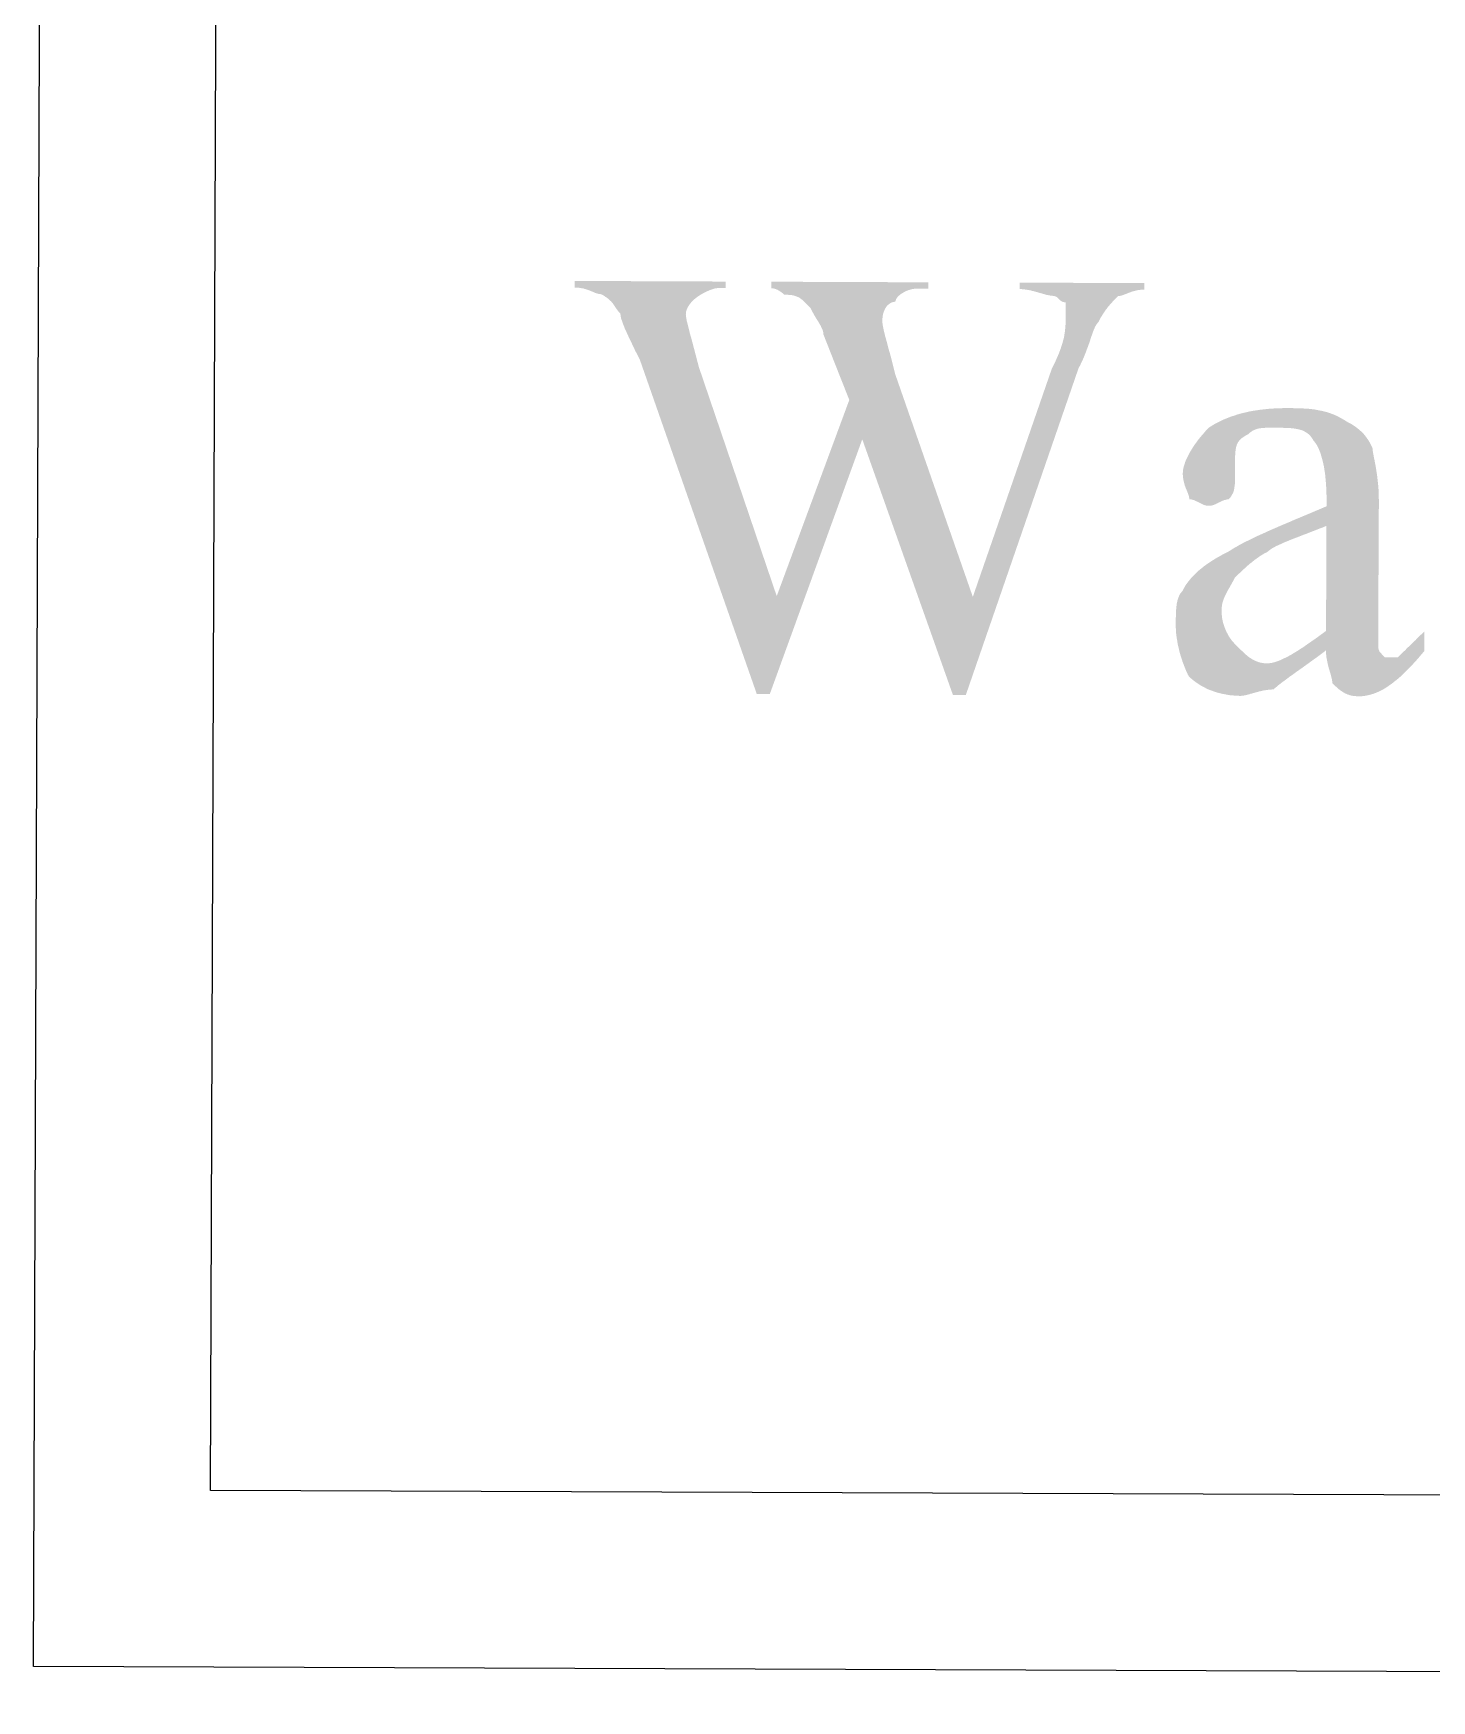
# Model space of a CAD drawing. Header units: millimetres. Extents: x -125 to 146, y -26 to 163.
# Drawn here: x 91.05 to 100.11, y 30.58 to 41.38 of the extents above; entities that cross this region are included whole.
import ezdxf
from ezdxf.xclip import XClip

# ---------------------------------------------------------------- set-up
doc = ezdxf.new("R2010")
doc.units = ezdxf.units.MM
doc.header["$MEASUREMENT"] = 0
doc.header["$XCLIPFRAME"] = 0
doc.layers.get('0').update_dxf_attribs({"color": 255, "linetype": 'CONTINUOUS'})

# ---------------------------------------------------------------- blocks, each defined once
blk = doc.blocks.new('MF12257_10')
at = {"color": 7, "linetype": 'Continuous', "lineweight": 25, "true_color": 0x000007}
blk.add_lwpolyline([(114.393, 53.755), (114.393, -5.961), (68.173, -5.961), (68.173, 53.755)], close=True, dxfattribs=at)
blk = doc.blocks.new('MF12274_11')
at = {"color": 7, "linetype": 'Continuous', "lineweight": 25, "true_color": 0x000007}
blk.add_lwpolyline([(113.205, 52.612), (113.205, -4.776), (69.318, -4.776), (69.318, 52.612)], close=True, dxfattribs=at)

msp = doc.modelspace()

# ---------------------------------------------------------------- hatches: boundary and pattern name
at = {"true_color": 0x000007}
msp.add_hatch(color=7, dxfattribs=at).paths.add_polyline_path([(98.248, 39.766), (98.248, 39.724), (98.237, 39.724), (98.227, 39.723), (98.218, 39.722), (98.209, 39.721), (98.2, 39.719), (98.191, 39.717), (98.183, 39.715), (98.175, 39.713), (98.168, 39.711), (98.161, 39.708), (98.154, 39.706), (98.147, 39.703), (98.14, 39.7), (98.134, 39.698), (98.128, 39.695), (98.122, 39.693), (98.116, 39.691), (98.111, 39.689), (98.105, 39.687), (98.099, 39.685), (98.094, 39.684), (98.089, 39.683), (98.083, 39.682), (98.078, 39.682), (98.073, 39.677), (98.067, 39.672), (98.062, 39.666), (98.057, 39.661), (98.052, 39.655), (98.046, 39.65), (98.041, 39.644), (98.036, 39.638), (98.03, 39.632), (98.025, 39.626), (98.02, 39.62), (98.014, 39.614), (98.009, 39.607), (98.004, 39.6), (97.998, 39.593), (97.993, 39.585), (97.988, 39.577), (97.982, 39.569), (97.977, 39.561), (97.972, 39.552), (97.966, 39.543), (97.961, 39.533), (97.956, 39.524), (97.95, 39.513), (97.945, 39.508), (97.941, 39.502), (97.936, 39.495), (97.932, 39.488), (97.928, 39.481), (97.925, 39.473), (97.921, 39.464), (97.917, 39.455), (97.914, 39.445), (97.91, 39.434), (97.906, 39.423), (97.902, 39.412), (97.898, 39.399), (97.894, 39.386), (97.889, 39.372), (97.884, 39.358), (97.878, 39.343), (97.872, 39.327), (97.866, 39.31), (97.859, 39.293), (97.851, 39.274), (97.842, 39.255), (97.833, 39.235), (97.822, 39.215), (97.092, 37.098), (97.008, 37.098), (96.421, 38.754), (95.822, 37.103), (95.738, 37.103), (94.981, 39.268), (94.971, 39.288), (94.961, 39.308), (94.951, 39.327), (94.942, 39.346), (94.934, 39.363), (94.926, 39.38), (94.918, 39.396), (94.911, 39.411), (94.904, 39.426), (94.898, 39.439), (94.892, 39.453), (94.886, 39.465), (94.881, 39.477), (94.877, 39.488), (94.873, 39.498), (94.869, 39.508), (94.866, 39.518), (94.863, 39.526), (94.86, 39.534), (94.858, 39.542), (94.857, 39.549), (94.856, 39.555), (94.855, 39.561), (94.855, 39.567), (94.85, 39.572), (94.845, 39.578), (94.841, 39.583), (94.837, 39.588), (94.833, 39.594), (94.829, 39.599), (94.826, 39.604), (94.822, 39.609), (94.819, 39.615), (94.815, 39.62), (94.811, 39.625), (94.808, 39.631), (94.804, 39.636), (94.799, 39.641), (94.795, 39.647), (94.789, 39.652), (94.784, 39.657), (94.778, 39.663), (94.771, 39.668), (94.764, 39.673), (94.756, 39.678), (94.748, 39.684), (94.739, 39.689), (94.729, 39.694), (94.723, 39.695), (94.718, 39.695), (94.713, 39.696), (94.707, 39.698), (94.702, 39.699), (94.696, 39.701), (94.69, 39.703), (94.685, 39.706), (94.679, 39.708), (94.673, 39.711), (94.666, 39.713), (94.66, 39.716), (94.653, 39.719), (94.646, 39.721), (94.639, 39.724), (94.631, 39.726), (94.624, 39.728), (94.616, 39.731), (94.607, 39.732), (94.598, 39.734), (94.589, 39.735), (94.58, 39.737), (94.57, 39.737), (94.559, 39.737), (94.559, 39.78), (95.536, 39.776), (95.536, 39.734), (95.491, 39.734), (95.485, 39.734), (95.479, 39.733), (95.473, 39.732), (95.466, 39.731), (95.459, 39.729), (95.452, 39.727), (95.445, 39.724), (95.437, 39.722), (95.43, 39.719), (95.422, 39.715), (95.414, 39.712), (95.406, 39.708), (95.398, 39.704), (95.39, 39.7), (95.382, 39.695), (95.374, 39.691), (95.367, 39.686), (95.359, 39.681), (95.352, 39.676), (95.345, 39.671), (95.339, 39.666), (95.332, 39.66), (95.327, 39.655), (95.321, 39.65), (95.321, 39.65), (95.32, 39.649), (95.319, 39.648), (95.318, 39.647), (95.316, 39.645), (95.314, 39.643), (95.312, 39.64), (95.31, 39.637), (95.308, 39.634), (95.305, 39.631), (95.302, 39.627), (95.3, 39.624), (95.297, 39.619), (95.294, 39.615), (95.292, 39.611), (95.289, 39.606), (95.287, 39.601), (95.285, 39.596), (95.283, 39.591), (95.282, 39.586), (95.28, 39.581), (95.279, 39.576), (95.279, 39.571), (95.278, 39.565), (95.279, 39.56), (95.279, 39.553), (95.28, 39.546), (95.282, 39.537), (95.283, 39.528), (95.285, 39.518), (95.288, 39.507), (95.291, 39.496), (95.294, 39.483), (95.297, 39.47), (95.301, 39.457), (95.304, 39.442), (95.308, 39.427), (95.313, 39.412), (95.317, 39.395), (95.322, 39.378), (95.326, 39.361), (95.331, 39.343), (95.336, 39.324), (95.341, 39.305), (95.346, 39.285), (95.351, 39.265), (95.357, 39.245), (95.362, 39.224), (95.867, 37.738), (96.337, 39.009), (96.253, 39.221), (96.17, 39.432), (96.169, 39.438), (96.169, 39.444), (96.168, 39.449), (96.166, 39.455), (96.165, 39.461), (96.162, 39.466), (96.16, 39.472), (96.157, 39.478), (96.154, 39.484), (96.151, 39.491), (96.147, 39.497), (96.143, 39.504), (96.139, 39.511), (96.135, 39.518), (96.131, 39.525), (96.126, 39.532), (96.121, 39.54), (96.116, 39.548), (96.111, 39.557), (96.106, 39.566), (96.101, 39.575), (96.096, 39.584), (96.091, 39.594), (96.085, 39.605), (96.085, 39.605), (96.085, 39.606), (96.084, 39.607), (96.082, 39.608), (96.081, 39.61), (96.079, 39.611), (96.077, 39.614), (96.075, 39.616), (96.072, 39.618), (96.07, 39.621), (96.067, 39.623), (96.064, 39.626), (96.062, 39.629), (96.059, 39.631), (96.057, 39.634), (96.054, 39.636), (96.052, 39.639), (96.05, 39.641), (96.048, 39.643), (96.046, 39.644), (96.045, 39.645), (96.044, 39.646), (96.044, 39.647), (96.043, 39.647), (96.038, 39.652), (96.033, 39.657), (96.027, 39.661), (96.022, 39.665), (96.017, 39.669), (96.012, 39.672), (96.006, 39.675), (96.001, 39.677), (95.996, 39.679), (95.991, 39.681), (95.985, 39.683), (95.98, 39.685), (95.975, 39.686), (95.969, 39.687), (95.964, 39.688), (95.959, 39.688), (95.954, 39.689), (95.948, 39.689), (95.943, 39.69), (95.938, 39.69), (95.932, 39.69), (95.927, 39.69), (95.922, 39.69), (95.916, 39.69), (95.916, 39.69), (95.916, 39.691), (95.915, 39.692), (95.913, 39.693), (95.911, 39.695), (95.909, 39.697), (95.907, 39.699), (95.904, 39.701), (95.901, 39.704), (95.898, 39.706), (95.894, 39.709), (95.89, 39.711), (95.886, 39.714), (95.882, 39.717), (95.877, 39.719), (95.873, 39.722), (95.868, 39.724), (95.863, 39.726), (95.858, 39.728), (95.853, 39.73), (95.848, 39.731), (95.843, 39.732), (95.837, 39.732), (95.832, 39.733), (95.832, 39.775), (96.848, 39.771), (96.848, 39.729), (96.763, 39.729), (96.758, 39.729), (96.752, 39.728), (96.746, 39.727), (96.739, 39.726), (96.732, 39.724), (96.726, 39.722), (96.719, 39.72), (96.712, 39.717), (96.704, 39.714), (96.697, 39.711), (96.691, 39.707), (96.684, 39.703), (96.677, 39.699), (96.671, 39.695), (96.665, 39.69), (96.66, 39.686), (96.655, 39.681), (96.65, 39.676), (96.646, 39.671), (96.643, 39.666), (96.64, 39.661), (96.638, 39.656), (96.636, 39.65), (96.636, 39.645), (96.631, 39.645), (96.625, 39.644), (96.62, 39.643), (96.615, 39.642), (96.61, 39.64), (96.605, 39.637), (96.6, 39.634), (96.595, 39.631), (96.591, 39.627), (96.586, 39.623), (96.582, 39.619), (96.578, 39.614), (96.574, 39.608), (96.57, 39.602), (96.567, 39.596), (96.564, 39.589), (96.561, 39.582), (96.558, 39.574), (96.556, 39.566), (96.554, 39.557), (96.553, 39.548), (96.552, 39.539), (96.551, 39.529), (96.551, 39.518), (96.551, 39.513), (96.552, 39.506), (96.553, 39.499), (96.554, 39.49), (96.556, 39.481), (96.558, 39.471), (96.56, 39.46), (96.563, 39.449), (96.566, 39.436), (96.569, 39.423), (96.573, 39.41), (96.577, 39.395), (96.581, 39.38), (96.585, 39.365), (96.589, 39.348), (96.594, 39.331), (96.599, 39.314), (96.604, 39.296), (96.609, 39.277), (96.614, 39.258), (96.619, 39.238), (96.624, 39.218), (96.629, 39.198), (96.634, 39.177), (97.137, 37.733), (97.65, 39.215), (97.661, 39.236), (97.671, 39.256), (97.679, 39.275), (97.687, 39.293), (97.695, 39.311), (97.701, 39.328), (97.707, 39.344), (97.712, 39.36), (97.717, 39.375), (97.721, 39.39), (97.725, 39.404), (97.728, 39.417), (97.73, 39.431), (97.732, 39.443), (97.734, 39.456), (97.735, 39.468), (97.737, 39.48), (97.737, 39.491), (97.738, 39.502), (97.738, 39.513), (97.739, 39.524), (97.739, 39.535), (97.739, 39.546), (97.739, 39.556), (97.739, 39.557), (97.739, 39.557), (97.739, 39.558), (97.739, 39.56), (97.739, 39.561), (97.739, 39.564), (97.739, 39.566), (97.739, 39.569), (97.739, 39.572), (97.739, 39.575), (97.739, 39.579), (97.739, 39.583), (97.739, 39.587), (97.739, 39.591), (97.739, 39.596), (97.739, 39.6), (97.739, 39.605), (97.739, 39.61), (97.739, 39.615), (97.739, 39.62), (97.739, 39.625), (97.739, 39.63), (97.739, 39.636), (97.739, 39.641), (97.734, 39.641), (97.729, 39.642), (97.724, 39.643), (97.72, 39.644), (97.716, 39.646), (97.713, 39.648), (97.709, 39.65), (97.706, 39.652), (97.703, 39.655), (97.7, 39.657), (97.697, 39.66), (97.695, 39.662), (97.692, 39.665), (97.689, 39.668), (97.686, 39.67), (97.684, 39.673), (97.681, 39.675), (97.677, 39.677), (97.674, 39.679), (97.67, 39.68), (97.666, 39.682), (97.662, 39.683), (97.657, 39.683), (97.652, 39.684), (97.647, 39.684), (97.641, 39.685), (97.634, 39.686), (97.628, 39.687), (97.621, 39.689), (97.613, 39.69), (97.605, 39.693), (97.597, 39.695), (97.589, 39.697), (97.58, 39.7), (97.571, 39.702), (97.562, 39.705), (97.553, 39.708), (97.543, 39.71), (97.534, 39.713), (97.524, 39.715), (97.514, 39.718), (97.503, 39.72), (97.493, 39.722), (97.483, 39.723), (97.472, 39.725), (97.462, 39.726), (97.451, 39.727), (97.441, 39.727), (97.441, 39.769)])
h = msp.add_hatch(color=7, dxfattribs=at)
h.paths.add_polyline_path([(99.424, 37.386), (99.403, 37.37), (99.383, 37.355), (99.363, 37.34), (99.343, 37.326), (99.324, 37.312), (99.306, 37.299), (99.288, 37.286), (99.27, 37.273), (99.253, 37.261), (99.237, 37.25), (99.222, 37.239), (99.207, 37.228), (99.192, 37.218), (99.179, 37.208), (99.166, 37.198), (99.154, 37.189), (99.142, 37.181), (99.132, 37.173), (99.122, 37.165), (99.113, 37.158), (99.105, 37.151), (99.097, 37.144), (99.09, 37.139), (99.085, 37.133), (99.074, 37.133), (99.064, 37.132), (99.053, 37.131), (99.043, 37.13), (99.032, 37.128), (99.022, 37.127), (99.012, 37.125), (99.002, 37.122), (98.992, 37.12), (98.982, 37.117), (98.972, 37.115), (98.963, 37.112), (98.954, 37.11), (98.945, 37.107), (98.936, 37.105), (98.928, 37.102), (98.92, 37.1), (98.912, 37.098), (98.904, 37.096), (98.897, 37.095), (98.891, 37.093), (98.884, 37.092), (98.878, 37.092), (98.873, 37.091), (98.857, 37.092), (98.841, 37.092), (98.825, 37.094), (98.81, 37.095), (98.794, 37.097), (98.778, 37.1), (98.763, 37.103), (98.747, 37.106), (98.732, 37.11), (98.717, 37.114), (98.702, 37.119), (98.688, 37.124), (98.673, 37.129), (98.659, 37.135), (98.645, 37.142), (98.632, 37.149), (98.618, 37.156), (98.605, 37.164), (98.593, 37.172), (98.58, 37.181), (98.568, 37.19), (98.557, 37.199), (98.545, 37.209), (98.535, 37.22), (98.529, 37.231), (98.524, 37.242), (98.519, 37.253), (98.514, 37.265), (98.509, 37.278), (98.504, 37.291), (98.499, 37.304), (98.494, 37.317), (98.49, 37.331), (98.485, 37.345), (98.481, 37.359), (98.477, 37.373), (98.473, 37.388), (98.47, 37.403), (98.466, 37.418), (98.463, 37.433), (98.461, 37.449), (98.458, 37.464), (98.456, 37.48), (98.454, 37.495), (98.453, 37.511), (98.452, 37.527), (98.451, 37.543), (98.451, 37.559), (98.451, 37.569), (98.451, 37.58), (98.451, 37.59), (98.452, 37.601), (98.452, 37.611), (98.452, 37.622), (98.453, 37.632), (98.453, 37.642), (98.454, 37.652), (98.455, 37.661), (98.456, 37.671), (98.457, 37.68), (98.458, 37.69), (98.46, 37.698), (98.462, 37.707), (98.464, 37.715), (98.467, 37.724), (98.47, 37.731), (98.473, 37.739), (98.476, 37.746), (98.48, 37.753), (98.485, 37.759), (98.489, 37.765), (98.494, 37.77), (98.5, 37.781), (98.506, 37.792), (98.512, 37.803), (98.519, 37.814), (98.527, 37.824), (98.535, 37.835), (98.544, 37.846), (98.553, 37.857), (98.562, 37.867), (98.573, 37.878), (98.584, 37.889), (98.595, 37.899), (98.608, 37.91), (98.621, 37.92), (98.634, 37.931), (98.649, 37.942), (98.664, 37.952), (98.68, 37.963), (98.696, 37.973), (98.714, 37.984), (98.732, 37.994), (98.751, 38.005), (98.771, 38.015), (98.792, 38.026), (98.808, 38.036), (98.825, 38.047), (98.843, 38.057), (98.862, 38.068), (98.882, 38.079), (98.903, 38.09), (98.925, 38.1), (98.947, 38.111), (98.971, 38.123), (98.995, 38.134), (99.02, 38.145), (99.046, 38.157), (99.073, 38.169), (99.101, 38.181), (99.13, 38.194), (99.159, 38.206), (99.19, 38.219), (99.221, 38.233), (99.253, 38.246), (99.286, 38.26), (99.32, 38.274), (99.355, 38.289), (99.391, 38.304), (99.428, 38.32), (99.428, 38.362), (99.428, 38.388), (99.427, 38.413), (99.426, 38.438), (99.425, 38.461), (99.423, 38.483), (99.421, 38.505), (99.419, 38.526), (99.416, 38.546), (99.413, 38.565), (99.41, 38.583), (99.406, 38.6), (99.402, 38.616), (99.398, 38.632), (99.394, 38.646), (99.39, 38.66), (99.385, 38.673), (99.38, 38.685), (99.376, 38.696), (99.371, 38.706), (99.366, 38.715), (99.36, 38.724), (99.355, 38.731), (99.35, 38.738), (99.345, 38.743), (99.339, 38.754), (99.333, 38.763), (99.327, 38.771), (99.32, 38.779), (99.313, 38.786), (99.305, 38.792), (99.297, 38.798), (99.288, 38.803), (99.279, 38.808), (99.27, 38.812), (99.26, 38.815), (99.25, 38.818), (99.239, 38.82), (99.228, 38.822), (99.216, 38.824), (99.204, 38.825), (99.191, 38.827), (99.178, 38.827), (99.165, 38.828), (99.151, 38.828), (99.137, 38.829), (99.122, 38.829), (99.107, 38.829), (99.091, 38.829), (99.081, 38.829), (99.071, 38.829), (99.061, 38.829), (99.052, 38.829), (99.043, 38.829), (99.035, 38.829), (99.027, 38.828), (99.019, 38.828), (99.011, 38.827), (99.004, 38.826), (98.997, 38.825), (98.99, 38.824), (98.984, 38.823), (98.978, 38.821), (98.971, 38.819), (98.965, 38.817), (98.96, 38.814), (98.954, 38.812), (98.948, 38.809), (98.943, 38.805), (98.937, 38.801), (98.932, 38.797), (98.927, 38.792), (98.921, 38.787), (98.911, 38.782), (98.902, 38.777), (98.893, 38.771), (98.886, 38.766), (98.879, 38.761), (98.872, 38.755), (98.867, 38.749), (98.862, 38.744), (98.857, 38.738), (98.853, 38.732), (98.85, 38.725), (98.847, 38.719), (98.845, 38.712), (98.843, 38.705), (98.841, 38.698), (98.84, 38.69), (98.839, 38.683), (98.838, 38.675), (98.837, 38.666), (98.837, 38.657), (98.836, 38.648), (98.836, 38.639), (98.836, 38.629), (98.836, 38.618), (98.836, 38.534), (98.836, 38.523), (98.836, 38.513), (98.836, 38.504), (98.836, 38.495), (98.835, 38.486), (98.835, 38.477), (98.835, 38.469), (98.834, 38.462), (98.833, 38.454), (98.832, 38.447), (98.831, 38.44), (98.83, 38.433), (98.829, 38.427), (98.827, 38.42), (98.825, 38.414), (98.823, 38.408), (98.82, 38.402), (98.817, 38.397), (98.814, 38.391), (98.811, 38.386), (98.807, 38.38), (98.803, 38.375), (98.798, 38.37), (98.793, 38.364), (98.788, 38.364), (98.782, 38.364), (98.777, 38.363), (98.772, 38.361), (98.766, 38.36), (98.761, 38.358), (98.756, 38.356), (98.751, 38.354), (98.745, 38.351), (98.74, 38.349), (98.735, 38.346), (98.729, 38.344), (98.724, 38.341), (98.719, 38.338), (98.713, 38.336), (98.708, 38.333), (98.703, 38.331), (98.698, 38.329), (98.692, 38.327), (98.687, 38.326), (98.682, 38.324), (98.676, 38.323), (98.671, 38.323), (98.666, 38.323), (98.66, 38.323), (98.655, 38.323), (98.65, 38.324), (98.645, 38.326), (98.639, 38.327), (98.634, 38.329), (98.629, 38.331), (98.623, 38.334), (98.618, 38.336), (98.613, 38.339), (98.608, 38.341), (98.602, 38.344), (98.597, 38.347), (98.592, 38.349), (98.586, 38.352), (98.581, 38.354), (98.576, 38.357), (98.571, 38.359), (98.565, 38.361), (98.56, 38.362), (98.555, 38.364), (98.549, 38.365), (98.544, 38.365), (98.539, 38.365), (98.539, 38.371), (98.538, 38.376), (98.537, 38.381), (98.536, 38.387), (98.534, 38.392), (98.532, 38.398), (98.53, 38.404), (98.528, 38.409), (98.526, 38.415), (98.523, 38.421), (98.521, 38.428), (98.518, 38.434), (98.515, 38.441), (98.513, 38.448), (98.51, 38.455), (98.508, 38.463), (98.506, 38.471), (98.504, 38.479), (98.502, 38.487), (98.5, 38.496), (98.499, 38.505), (98.498, 38.515), (98.497, 38.525), (98.497, 38.535), (98.498, 38.546), (98.499, 38.557), (98.501, 38.568), (98.504, 38.58), (98.508, 38.592), (98.512, 38.605), (98.517, 38.618), (98.523, 38.63), (98.529, 38.643), (98.536, 38.656), (98.543, 38.67), (98.551, 38.683), (98.559, 38.696), (98.567, 38.709), (98.576, 38.722), (98.586, 38.735), (98.595, 38.748), (98.605, 38.761), (98.615, 38.773), (98.626, 38.785), (98.636, 38.797), (98.646, 38.809), (98.657, 38.82), (98.668, 38.831), (98.684, 38.841), (98.7, 38.851), (98.717, 38.86), (98.735, 38.869), (98.753, 38.878), (98.771, 38.886), (98.79, 38.893), (98.809, 38.901), (98.829, 38.907), (98.849, 38.914), (98.869, 38.92), (98.89, 38.925), (98.912, 38.93), (98.933, 38.935), (98.956, 38.939), (98.978, 38.942), (99.002, 38.946), (99.025, 38.948), (99.049, 38.951), (99.074, 38.953), (99.099, 38.954), (99.124, 38.955), (99.15, 38.956), (99.176, 38.956), (99.192, 38.956), (99.208, 38.956), (99.224, 38.955), (99.24, 38.955), (99.255, 38.955), (99.271, 38.954), (99.287, 38.953), (99.303, 38.952), (99.319, 38.951), (99.335, 38.949), (99.351, 38.947), (99.367, 38.944), (99.382, 38.941), (99.398, 38.938), (99.414, 38.934), (99.43, 38.93), (99.446, 38.925), (99.462, 38.919), (99.478, 38.913), (99.493, 38.906), (99.509, 38.898), (99.525, 38.889), (99.541, 38.88), (99.557, 38.87), (99.567, 38.864), (99.577, 38.859), (99.587, 38.854), (99.596, 38.848), (99.604, 38.843), (99.613, 38.837), (99.621, 38.831), (99.629, 38.825), (99.636, 38.819), (99.643, 38.813), (99.65, 38.807), (99.657, 38.8), (99.664, 38.794), (99.67, 38.787), (99.676, 38.779), (99.682, 38.772), (99.688, 38.764), (99.693, 38.756), (99.699, 38.748), (99.704, 38.739), (99.71, 38.73), (99.715, 38.72), (99.72, 38.71), (99.725, 38.7), (99.726, 38.694), (99.726, 38.687), (99.727, 38.68), (99.729, 38.672), (99.73, 38.663), (99.732, 38.653), (99.734, 38.642), (99.736, 38.631), (99.739, 38.619), (99.741, 38.606), (99.744, 38.592), (99.746, 38.578), (99.749, 38.563), (99.751, 38.547), (99.754, 38.531), (99.756, 38.515), (99.758, 38.497), (99.76, 38.479), (99.762, 38.461), (99.764, 38.442), (99.765, 38.422), (99.766, 38.402), (99.766, 38.382), (99.767, 38.361), (99.764, 37.766), (99.764, 37.745), (99.764, 37.724), (99.764, 37.704), (99.764, 37.685), (99.764, 37.666), (99.764, 37.647), (99.764, 37.629), (99.764, 37.612), (99.764, 37.595), (99.764, 37.579), (99.764, 37.563), (99.764, 37.549), (99.764, 37.534), (99.763, 37.521), (99.763, 37.508), (99.763, 37.496), (99.763, 37.484), (99.763, 37.474), (99.763, 37.464), (99.763, 37.455), (99.763, 37.447), (99.763, 37.439), (99.763, 37.433), (99.763, 37.427), (99.763, 37.422), (99.763, 37.417), (99.763, 37.413), (99.763, 37.409), (99.763, 37.405), (99.764, 37.402), (99.764, 37.399), (99.765, 37.396), (99.765, 37.393), (99.766, 37.39), (99.767, 37.387), (99.768, 37.385), (99.77, 37.382), (99.771, 37.379), (99.773, 37.376), (99.775, 37.374), (99.778, 37.37), (99.781, 37.367), (99.784, 37.364), (99.787, 37.36), (99.791, 37.356), (99.795, 37.352), (99.8, 37.347), (99.805, 37.342), (99.805, 37.342), (99.805, 37.342), (99.805, 37.342), (99.805, 37.342), (99.806, 37.342), (99.806, 37.342), (99.806, 37.342), (99.807, 37.342), (99.807, 37.342), (99.808, 37.342), (99.809, 37.342), (99.81, 37.342), (99.812, 37.342), (99.814, 37.342), (99.815, 37.342), (99.818, 37.342), (99.82, 37.342), (99.823, 37.342), (99.826, 37.342), (99.83, 37.342), (99.833, 37.342), (99.838, 37.342), (99.842, 37.342), (99.847, 37.342), (99.848, 37.342), (99.848, 37.342), (99.849, 37.342), (99.851, 37.342), (99.852, 37.342), (99.854, 37.342), (99.856, 37.342), (99.858, 37.342), (99.861, 37.342), (99.863, 37.342), (99.866, 37.342), (99.869, 37.342), (99.871, 37.342), (99.874, 37.342), (99.876, 37.342), (99.879, 37.342), (99.881, 37.342), (99.883, 37.342), (99.885, 37.342), (99.887, 37.342), (99.888, 37.342), (99.889, 37.342), (99.89, 37.342), (99.89, 37.342), (99.895, 37.347), (99.9, 37.352), (99.906, 37.358), (99.911, 37.363), (99.917, 37.368), (99.923, 37.374), (99.929, 37.38), (99.935, 37.385), (99.941, 37.391), (99.947, 37.398), (99.953, 37.404), (99.96, 37.41), (99.967, 37.417), (99.974, 37.424), (99.982, 37.431), (99.989, 37.439), (99.997, 37.446), (100.006, 37.454), (100.014, 37.463), (100.023, 37.472), (100.032, 37.481), (100.042, 37.49), (100.052, 37.5), (100.062, 37.51), (100.062, 37.383), (100.041, 37.358), (100.02, 37.333), (99.999, 37.31), (99.979, 37.288), (99.959, 37.268), (99.94, 37.248), (99.921, 37.23), (99.903, 37.213), (99.884, 37.197), (99.866, 37.183), (99.849, 37.169), (99.831, 37.157), (99.814, 37.145), (99.797, 37.135), (99.78, 37.126), (99.764, 37.118), (99.747, 37.111), (99.731, 37.105), (99.715, 37.1), (99.699, 37.096), (99.683, 37.093), (99.667, 37.09), (99.651, 37.089), (99.635, 37.089), (99.624, 37.089), (99.615, 37.09), (99.605, 37.091), (99.596, 37.092), (99.587, 37.094), (99.579, 37.096), (99.571, 37.099), (99.563, 37.101), (99.555, 37.105), (99.548, 37.108), (99.541, 37.112), (99.534, 37.116), (99.528, 37.12), (99.522, 37.124), (99.516, 37.128), (99.51, 37.133), (99.504, 37.138), (99.498, 37.143), (99.493, 37.148), (99.487, 37.153), (99.482, 37.158), (99.476, 37.163), (99.471, 37.169), (99.466, 37.174), (99.466, 37.179), (99.465, 37.185), (99.464, 37.192), (99.463, 37.198), (99.461, 37.206), (99.459, 37.213), (99.457, 37.221), (99.455, 37.229), (99.453, 37.237), (99.45, 37.246), (99.448, 37.255), (99.445, 37.264), (99.442, 37.273), (99.44, 37.283), (99.437, 37.293), (99.435, 37.303), (99.433, 37.313), (99.431, 37.323), (99.429, 37.333), (99.427, 37.344), (99.426, 37.354), (99.425, 37.365), (99.424, 37.375)])
h.paths.add_polyline_path([(99.425, 37.513), (99.427, 38.193), (99.401, 38.182), (99.376, 38.173), (99.352, 38.163), (99.328, 38.154), (99.306, 38.145), (99.284, 38.137), (99.263, 38.129), (99.244, 38.121), (99.225, 38.114), (99.206, 38.107), (99.189, 38.1), (99.173, 38.093), (99.157, 38.087), (99.143, 38.08), (99.129, 38.074), (99.116, 38.068), (99.104, 38.063), (99.093, 38.057), (99.083, 38.052), (99.074, 38.046), (99.066, 38.041), (99.058, 38.035), (99.051, 38.03), (99.046, 38.025), (99.035, 38.019), (99.024, 38.014), (99.014, 38.007), (99.003, 38.001), (98.993, 37.994), (98.983, 37.987), (98.972, 37.979), (98.962, 37.972), (98.952, 37.964), (98.943, 37.956), (98.933, 37.949), (98.924, 37.941), (98.914, 37.933), (98.906, 37.925), (98.897, 37.917), (98.888, 37.909), (98.88, 37.902), (98.873, 37.895), (98.865, 37.887), (98.858, 37.881), (98.851, 37.874), (98.845, 37.868), (98.839, 37.862), (98.833, 37.856), (98.828, 37.846), (98.823, 37.835), (98.817, 37.826), (98.812, 37.816), (98.807, 37.807), (98.802, 37.798), (98.797, 37.789), (98.792, 37.781), (98.788, 37.773), (98.783, 37.764), (98.779, 37.756), (98.775, 37.748), (98.771, 37.74), (98.767, 37.732), (98.764, 37.724), (98.761, 37.716), (98.758, 37.708), (98.755, 37.699), (98.753, 37.69), (98.751, 37.681), (98.75, 37.672), (98.749, 37.663), (98.748, 37.653), (98.748, 37.642), (98.748, 37.632), (98.749, 37.621), (98.75, 37.611), (98.751, 37.6), (98.753, 37.59), (98.755, 37.579), (98.757, 37.569), (98.76, 37.559), (98.763, 37.549), (98.767, 37.539), (98.77, 37.53), (98.774, 37.52), (98.778, 37.511), (98.782, 37.502), (98.787, 37.494), (98.791, 37.485), (98.796, 37.477), (98.801, 37.469), (98.806, 37.462), (98.811, 37.455), (98.816, 37.448), (98.821, 37.442), (98.827, 37.436), (98.832, 37.43), (98.842, 37.42), (98.852, 37.41), (98.862, 37.4), (98.871, 37.391), (98.88, 37.383), (98.888, 37.375), (98.897, 37.367), (98.905, 37.359), (98.913, 37.353), (98.921, 37.346), (98.929, 37.34), (98.937, 37.335), (98.945, 37.33), (98.953, 37.325), (98.961, 37.321), (98.969, 37.317), (98.978, 37.314), (98.986, 37.311), (98.995, 37.308), (99.004, 37.306), (99.013, 37.305), (99.023, 37.303), (99.033, 37.303), (99.043, 37.303), (99.054, 37.303), (99.065, 37.304), (99.077, 37.306), (99.089, 37.309), (99.101, 37.313), (99.114, 37.317), (99.128, 37.323), (99.142, 37.329), (99.156, 37.336), (99.171, 37.343), (99.186, 37.351), (99.202, 37.36), (99.218, 37.37), (99.235, 37.38), (99.252, 37.391), (99.269, 37.402), (99.287, 37.414), (99.305, 37.427), (99.324, 37.44), (99.343, 37.453), (99.363, 37.467), (99.383, 37.482), (99.404, 37.497)])

# ---------------------------------------------------------------- block references
at = {"color": 7, "true_color": 0xffffff}
ref = msp.add_blockref('MF12257_10', (144.555, -37.569), dxfattribs=dict(at, rotation=89.78812348408282))
XClip(ref).set_block_clipping_path([(67.9873310725, 0), (114.6386663437, 53.9326737722)])
ref = msp.add_blockref('MF12274_11', (144.555, -37.569), dxfattribs=dict(at, rotation=89.78812348408282))
XClip(ref).set_block_clipping_path([(69.1303330104, 0), (113.4533301036, 52.7896718343)])

doc.saveas('drawing.dxf')
